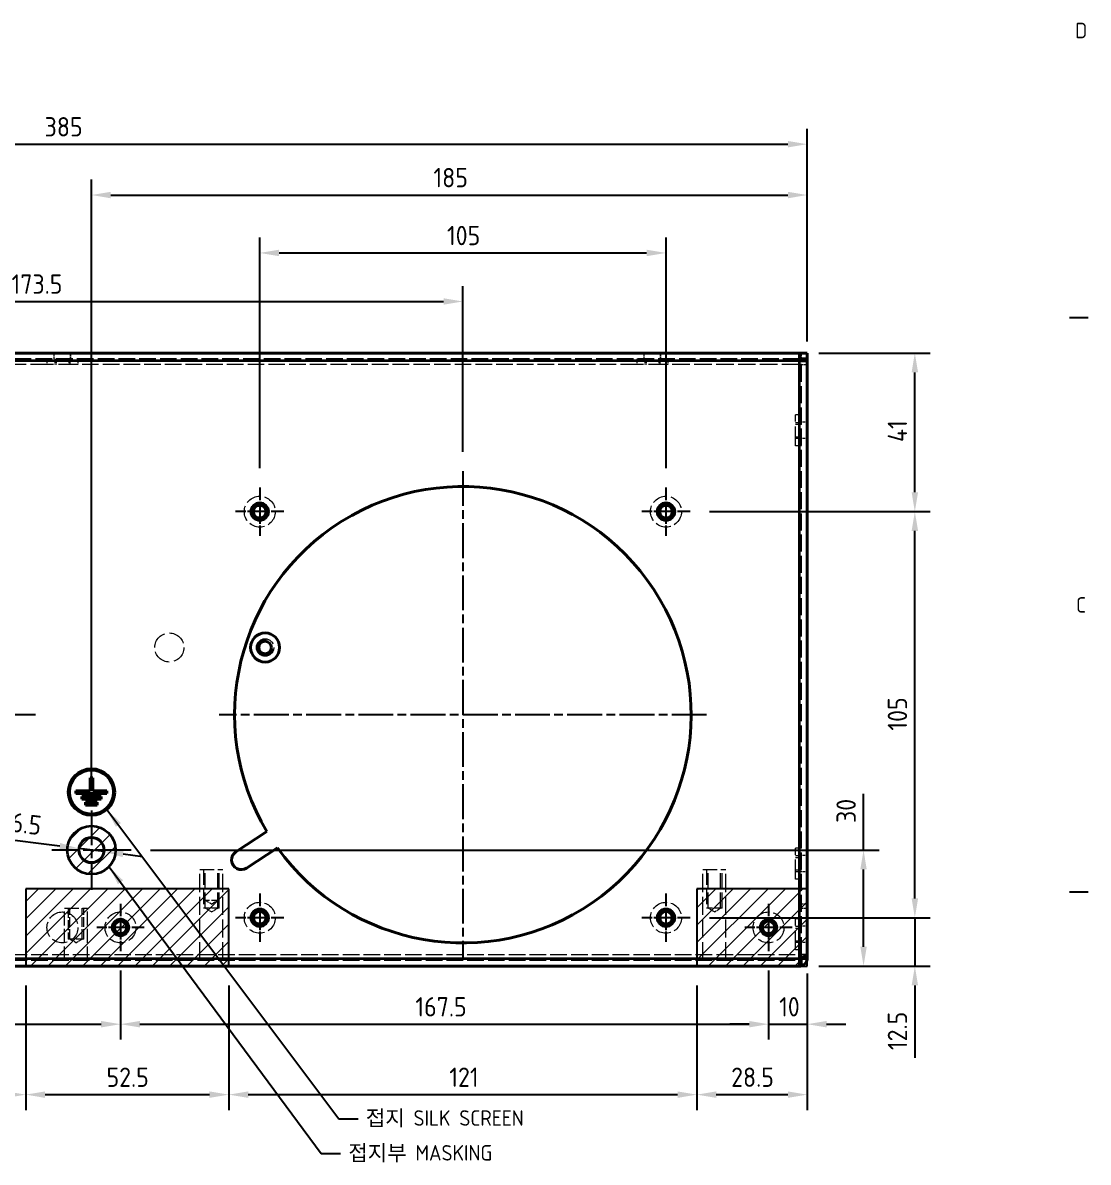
# Model space of a CAD drawing. Header units: millimetres. Extents: x 0 to 1682, y 0 to 1188.
# Drawn here: x 1371.4 to 1646.8, y 227.1 to 521.7 of the extents above; entities that cross this region are included whole.
import ezdxf

# ---------------------------------------------------------------- set-up
doc = ezdxf.new("R2010")
doc.units = ezdxf.units.MM
doc.header["$LTSCALE"] = 2
doc.linetypes.add('CHAIN', pattern=[0.3543, 0.2362, -0.0295, 0.0591, -0.0295])
doc.linetypes.add('DASHED', pattern=[0.2067, 0.1654, -0.0413])
doc.layers.get('0').update_dxf_attribs({"color": 3, "lineweight": 25})
for name, color, linetype, lineweight in [('가려진 것(ISO)', 2, 'DASHED', 18), ('가려진 좁은 것(ISO)', 2, 'DASHED', 18), ('가시적인 것(ISO)', 3, 'Continuous', 40), ('가시적인 좁은 것(ISO)', 3, 'Continuous', 35), ('경계(ISO)', 7, 'Continuous', 25), ('기호(ISO)', 5, 'Continuous', 25), ('스케치 형상(ISO)', 3, 'Continuous', 25), ('중심 표식(ISO)', 1, 'Continuous', 25), ('치수(ISO)', 2, 'Continuous', 25), ('해치(ISO)', 7, 'Continuous', 18)]:
    doc.layers.add(name, color=color, linetype=linetype, lineweight=lineweight)
doc.styles.add('문자 텍스트_PSTEK_POSCO', font='isocp.shx')
doc.styles.add('치수 텍스트_PSTEK_POSCO', font='isocp.shx')
doc.dimstyles.new('치수_PSTEK_POSCO', dxfattribs={"dimscale": 2, "dimtxt": 2.5, "dimasz": 2.5, "dimexe": 2, "dimexo": 2.5, "dimgap": 1, "dimtad": 1, "dimrnd": 1e-08, "dimdsep": 46, "dimtxsty": '치수 텍스트_PSTEK_POSCO', "dimcen": 0.09, "dimdle": 10, "dimclrd": 7, "dimclre": 7, "dimclrt": 2, "dimadec": 1, "dimazin": 2, "dimtfac": 1, "dimtmove": 0, "dimatfit": 3, "dimfxl": 0, "dimtolj": 1, "dimlwd": -1, "dimlwe": -1, "dimarcsym": 0})
doc.dimstyles.new('치수_PSTEK_POSCO$7', dxfattribs={"dimscale": 2, "dimtxt": 2.5, "dimasz": 2.5, "dimexe": 2, "dimexo": 2.5, "dimgap": 1, "dimtad": 1, "dimrnd": 1e-08, "dimdsep": 46, "dimtxsty": '치수 텍스트_PSTEK_POSCO', "dimcen": 0.09, "dimdle": 10, "dimclrd": 7, "dimclre": 7, "dimclrt": 2, "dimadec": 1, "dimazin": 2, "dimtfac": 1, "dimtmove": 0, "dimatfit": 3, "dimfxl": 0, "dimtolj": 1, "dimlwd": -1, "dimlwe": -1, "dimarcsym": 0})
pattern_1 = [(45, (0, 0), (-2.245064, 2.245064), [])]

# ---------------------------------------------------------------- blocks, each defined once
blk = doc.blocks.new('경계 Default Border')
at = {"layer": '경계(ISO)'}
for p, q in [((821, 222.75), (823.4, 222.75)), ((821, 148.5), (823.4, 148.5))]:
    blk.add_line(p, q, dxfattribs=at)
at = {"layer": '경계(ISO)', "color": 2, "char_height": 2, "attachment_point": 7, "style": '문자 텍스트_PSTEK_POSCO'}
for s, insert in [('D', (821.72, 258.86)), ('C', (821.83, 184.61))]:
    blk.add_mtext(s, dxfattribs=dict(at, insert=insert))
blk = doc.blocks.new('*D70')
at = {"layer": 'Defpoints', "color": 0}
for p in [(1199.17, 281.73), (1396.67, 281.73), (1396.67, 262.81)]:
    blk.add_point(p, dxfattribs=at)
at = {"layer": '치수(ISO)', "color": 7}
for p, q in [((1199.17, 276.73), (1199.17, 258.81)), ((1396.67, 276.73), (1396.67, 258.81)), ((1204.17, 262.81), (1391.67, 262.81))]:
    blk.add_line(p, q, dxfattribs=at)
for points in [[(1204.17, 263.64), (1204.17, 261.98), (1199.17, 262.81)], [(1391.67, 263.64), (1391.67, 261.98), (1396.67, 262.81)]]:
    blk.add_solid(points, dxfattribs=at)
at = {"layer": '치수(ISO)', "color": 2, "insert": (1283.8, 267.31), "char_height": 5, "attachment_point": 4, "style": '치수 텍스트_PSTEK_POSCO'}
blk.add_mtext('\\A1;197.5', dxfattribs=at)
blk = doc.blocks.new('*D71')
at = {"layer": 'Defpoints', "color": 0}
for p in [(1396.67, 281.73), (1564.17, 281.73), (1564.17, 262.81)]:
    blk.add_point(p, dxfattribs=at)
at = {"layer": '치수(ISO)', "color": 7}
for p, q in [((1396.67, 276.73), (1396.67, 258.81)), ((1564.17, 276.73), (1564.17, 258.81)), ((1401.67, 262.81), (1559.17, 262.81))]:
    blk.add_line(p, q, dxfattribs=at)
for points in [[(1401.67, 263.64), (1401.67, 261.98), (1396.67, 262.81)], [(1559.17, 263.64), (1559.17, 261.98), (1564.17, 262.81)]]:
    blk.add_solid(points, dxfattribs=at)
at = {"layer": '치수(ISO)', "color": 2, "insert": (1472.9, 267.31), "char_height": 5, "attachment_point": 4, "style": '치수 텍스트_PSTEK_POSCO'}
blk.add_mtext('\\A1;167.5', dxfattribs=at)
blk = doc.blocks.new('*D72')
at = {"layer": 'Defpoints', "color": 0}
for p in [(1564.17, 281.73), (1574.17, 280.89), (1574.17, 262.81)]:
    blk.add_point(p, dxfattribs=at)
at = {"layer": '치수(ISO)', "color": 7}
for p, q in [((1564.17, 276.73), (1564.17, 258.81)), ((1574.17, 275.89), (1574.17, 258.81)), ((1559.17, 262.81), (1554.17, 262.81)), ((1564.17, 262.81), (1574.17, 262.81)), ((1579.17, 262.81), (1584.17, 262.81))]:
    blk.add_line(p, q, dxfattribs=at)
for points in [[(1559.17, 263.64), (1559.17, 261.98), (1564.17, 262.81)], [(1579.17, 263.64), (1579.17, 261.98), (1574.17, 262.81)]]:
    blk.add_solid(points, dxfattribs=at)
at = {"layer": '치수(ISO)', "color": 2, "insert": (1566.91, 267.31), "char_height": 5, "attachment_point": 4, "style": '치수 텍스트_PSTEK_POSCO'}
blk.add_mtext('\\A1;10', dxfattribs=at)
blk = doc.blocks.new('*D79')
at = {"layer": 'Defpoints', "color": 0}
for p in [(1543.92, 290.33), (1601.99, 290.33), (1572.17, 277.83)]:
    blk.add_point(p, dxfattribs=at)
at = {"layer": '치수(ISO)', "color": 7}
for p, q in [((1601.99, 295.33), (1601.99, 300.33)), ((1548.92, 290.33), (1605.99, 290.33)), ((1601.99, 290.33), (1601.99, 277.83)), ((1577.17, 277.83), (1605.99, 277.83)), ((1601.99, 272.83), (1601.99, 254.12))]:
    blk.add_line(p, q, dxfattribs=at)
for points in [[(1601.16, 295.33), (1602.83, 295.33), (1601.99, 290.33)], [(1601.16, 272.83), (1602.83, 272.83), (1601.99, 277.83)]]:
    blk.add_solid(points, dxfattribs=at)
at = {"layer": '치수(ISO)', "color": 2, "insert": (1597.49, 256.12), "char_height": 5, "attachment_point": 4, "rotation": 90, "style": '치수 텍스트_PSTEK_POSCO'}
blk.add_mtext('\\A1;12.5', dxfattribs=at)
blk = doc.blocks.new('*D80')
at = {"layer": 'Defpoints', "color": 0}
for p in [(1543.92, 395.33), (1601.99, 395.33), (1543.92, 290.33)]:
    blk.add_point(p, dxfattribs=at)
at = {"layer": '치수(ISO)', "color": 7}
for p, q in [((1548.92, 395.33), (1605.99, 395.33)), ((1601.99, 295.33), (1601.99, 390.33)), ((1548.92, 290.33), (1605.99, 290.33))]:
    blk.add_line(p, q, dxfattribs=at)
for points in [[(1601.16, 390.33), (1602.83, 390.33), (1601.99, 395.33)], [(1601.16, 295.33), (1602.83, 295.33), (1601.99, 290.33)]]:
    blk.add_solid(points, dxfattribs=at)
at = {"layer": '치수(ISO)', "color": 2, "insert": (1597.49, 338.72), "char_height": 5, "attachment_point": 4, "rotation": 90, "style": '치수 텍스트_PSTEK_POSCO'}
blk.add_mtext('\\A1;105', dxfattribs=at)
blk = doc.blocks.new('*D81')
at = {"layer": 'Defpoints', "color": 0}
for p in [(1572.17, 436.33), (1601.99, 436.33), (1543.92, 395.33)]:
    blk.add_point(p, dxfattribs=at)
at = {"layer": '치수(ISO)', "color": 7}
for p, q in [((1577.17, 436.33), (1605.99, 436.33)), ((1601.99, 400.33), (1601.99, 431.33)), ((1548.92, 395.33), (1605.99, 395.33))]:
    blk.add_line(p, q, dxfattribs=at)
for points in [[(1601.16, 431.33), (1602.83, 431.33), (1601.99, 436.33)], [(1601.16, 400.33), (1602.83, 400.33), (1601.99, 395.33)]]:
    blk.add_solid(points, dxfattribs=at)
at = {"layer": '치수(ISO)', "color": 2, "insert": (1597.49, 413.33), "char_height": 5, "attachment_point": 4, "rotation": 90, "style": '치수 텍스트_PSTEK_POSCO'}
blk.add_mtext('\\A1;41', dxfattribs=at)
blk = doc.blocks.new('*D85')
at = {"layer": 'Defpoints', "color": 0}
for p in [(1537.67, 462.21), (1432.67, 401.58), (1537.67, 401.58)]:
    blk.add_point(p, dxfattribs=at)
at = {"layer": '치수(ISO)', "color": 7}
for p, q in [((1432.67, 406.58), (1432.67, 466.21)), ((1537.67, 406.58), (1537.67, 466.21)), ((1437.67, 462.21), (1532.67, 462.21))]:
    blk.add_line(p, q, dxfattribs=at)
for points in [[(1437.67, 463.04), (1437.67, 461.37), (1432.67, 462.21)], [(1532.67, 463.04), (1532.67, 461.37), (1537.67, 462.21)]]:
    blk.add_solid(points, dxfattribs=at)
at = {"layer": '치수(ISO)', "color": 2, "insert": (1481.06, 466.71), "char_height": 5, "attachment_point": 4, "style": '치수 텍스트_PSTEK_POSCO'}
blk.add_mtext('\\A1;105', dxfattribs=at)
blk = doc.blocks.new('*D87')
at = {"layer": 'Defpoints', "color": 0}
for p in [(1399.42, 307.83), (1588.73, 307.83), (1572.17, 277.83)]:
    blk.add_point(p, dxfattribs=at)
at = {"layer": '치수(ISO)', "color": 7}
for p, q in [((1588.73, 307.83), (1588.73, 322.33)), ((1404.42, 307.83), (1592.73, 307.83)), ((1588.73, 282.83), (1588.73, 302.83)), ((1577.17, 277.83), (1592.73, 277.83))]:
    blk.add_line(p, q, dxfattribs=at)
for points in [[(1587.9, 302.83), (1589.56, 302.83), (1588.73, 307.83)], [(1587.9, 282.83), (1589.56, 282.83), (1588.73, 277.83)]]:
    blk.add_solid(points, dxfattribs=at)
at = {"layer": '치수(ISO)', "color": 2, "insert": (1584.23, 314.83), "char_height": 5, "attachment_point": 4, "rotation": 90, "style": '치수 텍스트_PSTEK_POSCO'}
blk.add_mtext('\\A1;30', dxfattribs=at)
blk = doc.blocks.new('*D88')
at = {"layer": 'Defpoints', "color": 0}
for p in [(1385.94, 308.22), (1392.39, 307.43)]:
    blk.add_point(p, dxfattribs=at)
at = {"layer": '치수(ISO)', "color": 7}
for p, q in [((1380.98, 308.83), (1360.43, 311.37)), ((1392.39, 307.43), (1385.94, 308.22)), ((1397.35, 306.82), (1402.32, 306.2))]:
    blk.add_line(p, q, dxfattribs=at)
for points in [[(1381.08, 309.66), (1380.88, 308.01), (1385.94, 308.22)], [(1397.46, 307.64), (1397.25, 305.99), (1392.39, 307.43)]]:
    blk.add_solid(points, dxfattribs=at)
at = {"layer": '치수(ISO)', "color": 2, "insert": (1362.96, 315.59), "char_height": 5, "attachment_point": 4, "rotation": 352.9751, "style": '치수 텍스트_PSTEK_POSCO'}
blk.add_mtext('\\A1;∅6.5', dxfattribs=at)
blk = doc.blocks.new('*D89')
at = {"layer": 'Defpoints', "color": 0}
for p in [(1574.17, 477.18), (1574.17, 434.33), (1389.17, 318.08)]:
    blk.add_point(p, dxfattribs=at)
at = {"layer": '치수(ISO)', "color": 7}
for p, q in [((1389.17, 323.08), (1389.17, 481.18)), ((1574.17, 439.33), (1574.17, 481.18)), ((1394.17, 477.18), (1569.17, 477.18))]:
    blk.add_line(p, q, dxfattribs=at)
for points in [[(1394.17, 478.01), (1394.17, 476.34), (1389.17, 477.18)], [(1569.17, 478.01), (1569.17, 476.34), (1574.17, 477.18)]]:
    blk.add_solid(points, dxfattribs=at)
at = {"layer": '치수(ISO)', "color": 2, "insert": (1477.56, 481.68), "char_height": 5, "attachment_point": 4, "style": '치수 텍스트_PSTEK_POSCO'}
blk.add_mtext('\\A1;185', dxfattribs=at)
blk = doc.blocks.new('*D91')
at = {"layer": 'Defpoints', "color": 0}
for p in [(1485.17, 449.66), (1311.67, 405.83), (1485.17, 405.83)]:
    blk.add_point(p, dxfattribs=at)
at = {"layer": '치수(ISO)', "color": 7}
for p, q in [((1311.67, 410.83), (1311.67, 453.66)), ((1485.17, 410.83), (1485.17, 453.66)), ((1316.67, 449.66), (1480.17, 449.66))]:
    blk.add_line(p, q, dxfattribs=at)
for points in [[(1316.67, 450.49), (1316.67, 448.83), (1311.67, 449.66)], [(1480.17, 450.49), (1480.17, 448.83), (1485.17, 449.66)]]:
    blk.add_solid(points, dxfattribs=at)
at = {"layer": '치수(ISO)', "color": 2, "insert": (1368.52, 454.16), "char_height": 5, "attachment_point": 4, "style": '치수 텍스트_PSTEK_POSCO'}
blk.add_mtext('\\A1;173.5', dxfattribs=at)
blk = doc.blocks.new('*D93')
at = {"layer": 'Defpoints', "color": 0}
for p in [(1251.17, 277.83), (1372.17, 277.83), (1372.17, 244.6)]:
    blk.add_point(p, dxfattribs=at)
at = {"layer": '치수(ISO)', "color": 7}
for p, q in [((1251.17, 272.83), (1251.17, 240.6)), ((1372.17, 272.83), (1372.17, 240.6)), ((1256.17, 244.6), (1367.17, 244.6))]:
    blk.add_line(p, q, dxfattribs=at)
for points in [[(1256.17, 245.43), (1256.17, 243.76), (1251.17, 244.6)], [(1367.17, 245.43), (1367.17, 243.76), (1372.17, 244.6)]]:
    blk.add_solid(points, dxfattribs=at)
at = {"layer": '치수(ISO)', "color": 2, "insert": (1308.17, 249.1), "char_height": 5, "attachment_point": 4, "style": '치수 텍스트_PSTEK_POSCO'}
blk.add_mtext('\\A1;121', dxfattribs=at)
blk = doc.blocks.new('*D94')
at = {"layer": 'Defpoints', "color": 0}
for p in [(1372.17, 277.83), (1424.67, 277.83), (1424.67, 244.6)]:
    blk.add_point(p, dxfattribs=at)
at = {"layer": '치수(ISO)', "color": 7}
for p, q in [((1372.17, 272.83), (1372.17, 240.6)), ((1424.67, 272.83), (1424.67, 240.6)), ((1377.17, 244.6), (1419.67, 244.6))]:
    blk.add_line(p, q, dxfattribs=at)
for points in [[(1377.17, 245.43), (1377.17, 243.76), (1372.17, 244.6)], [(1419.67, 245.43), (1419.67, 243.76), (1424.67, 244.6)]]:
    blk.add_solid(points, dxfattribs=at)
at = {"layer": '치수(ISO)', "color": 2, "insert": (1393.06, 249.1), "char_height": 5, "attachment_point": 4, "style": '치수 텍스트_PSTEK_POSCO'}
blk.add_mtext('\\A1;52.5', dxfattribs=at)
blk = doc.blocks.new('*D95')
at = {"layer": 'Defpoints', "color": 0}
for p in [(1424.67, 277.83), (1545.67, 277.83), (1545.67, 244.6)]:
    blk.add_point(p, dxfattribs=at)
at = {"layer": '치수(ISO)', "color": 7}
for p, q in [((1424.67, 272.83), (1424.67, 240.6)), ((1545.67, 272.83), (1545.67, 240.6)), ((1429.67, 244.6), (1540.67, 244.6))]:
    blk.add_line(p, q, dxfattribs=at)
for points in [[(1429.67, 245.43), (1429.67, 243.76), (1424.67, 244.6)], [(1540.67, 245.43), (1540.67, 243.76), (1545.67, 244.6)]]:
    blk.add_solid(points, dxfattribs=at)
at = {"layer": '치수(ISO)', "color": 2, "insert": (1481.67, 249.1), "char_height": 5, "attachment_point": 4, "style": '치수 텍스트_PSTEK_POSCO'}
blk.add_mtext('\\A1;121', dxfattribs=at)
blk = doc.blocks.new('*D96')
at = {"layer": 'Defpoints', "color": 0}
for p in [(1545.67, 277.83), (1574.17, 277.83), (1574.17, 244.6)]:
    blk.add_point(p, dxfattribs=at)
at = {"layer": '치수(ISO)', "color": 7}
for p, q in [((1545.67, 272.83), (1545.67, 240.6)), ((1574.17, 272.83), (1574.17, 240.6)), ((1550.67, 244.6), (1569.17, 244.6))]:
    blk.add_line(p, q, dxfattribs=at)
for points in [[(1550.67, 245.43), (1550.67, 243.76), (1545.67, 244.6)], [(1569.17, 245.43), (1569.17, 243.76), (1574.17, 244.6)]]:
    blk.add_solid(points, dxfattribs=at)
at = {"layer": '치수(ISO)', "color": 2, "insert": (1554.5, 249.1), "char_height": 5, "attachment_point": 4, "style": '치수 텍스트_PSTEK_POSCO'}
blk.add_mtext('\\A1;28.5', dxfattribs=at)
blk = doc.blocks.new('*D104')
at = {"layer": 'Defpoints', "color": 0}
for p in [(1574.17, 490.32), (1189.17, 436.33), (1574.17, 436.33)]:
    blk.add_point(p, dxfattribs=at)
at = {"layer": '치수(ISO)', "color": 7}
for p, q in [((1189.17, 441.33), (1189.17, 494.32)), ((1574.17, 441.33), (1574.17, 494.32)), ((1194.17, 490.32), (1569.17, 490.32))]:
    blk.add_line(p, q, dxfattribs=at)
for points in [[(1194.17, 491.15), (1194.17, 489.49), (1189.17, 490.32)], [(1569.17, 491.15), (1569.17, 489.49), (1574.17, 490.32)]]:
    blk.add_solid(points, dxfattribs=at)
at = {"layer": '치수(ISO)', "color": 2, "insert": (1377.06, 494.82), "char_height": 5, "attachment_point": 4, "style": '치수 텍스트_PSTEK_POSCO'}
blk.add_mtext('\\A1;385', dxfattribs=at)

msp = doc.modelspace()

# ---------------------------------------------------------------- hatches: boundary and pattern name
at = {"layer": '해치(ISO)'}
h = msp.add_hatch(dxfattribs=at)
h.set_pattern_fill('ANSI31', color=1, scale=25.4, style=0)
h.set_pattern_definition(pattern_1)
edge = h.paths.add_edge_path()
edge.add_arc((1389.1661, 307.8251), 6.25, 0, 360)
h = msp.add_hatch(dxfattribs=at)
h.set_pattern_fill('ANSI31', color=1, scale=25.4, style=0)
h.set_pattern_definition(pattern_1)
h.paths.add_polyline_path([(1372.1661, 277.8251), (1424.6661, 277.8251), (1424.6661, 297.8251), (1372.1661, 297.8251)])
h = msp.add_hatch(dxfattribs=at)
h.set_pattern_fill('ANSI31', color=1, scale=25.4, style=0)
h.set_pattern_definition(pattern_1)
h.paths.add_polyline_path([(1545.6661, 277.8251), (1574.1661, 277.8251), (1574.1661, 297.8251), (1545.6661, 297.8251)])

# ---------------------------------------------------------------- linework, layer by layer
at = {"layer": '가려진 것(ISO)', "ltscale": 1.428422}
for p, q in [((1379.5161, 434.8251), (1379.5161, 436.3251)), ((1379.5661, 434.8251), (1379.5661, 436.3251)), ((1383.7661, 434.8251), (1383.7661, 436.3251)), ((1383.8161, 434.8251), (1383.8161, 436.3251)), ((1532.0161, 434.8251), (1532.0161, 436.3251)), ((1532.0661, 434.8251), (1532.0661, 436.3251)), ((1536.2661, 434.8251), (1536.2661, 436.3251)), ((1536.3161, 434.8251), (1536.3161, 436.3251)), ((1572.6661, 434.8251), (1572.6661, 436.3251)), ((1377.6661, 434.8251), (1377.6661, 433.3251)), ((1379.6661, 434.8251), (1379.6661, 433.3251)), ((1380.0451, 434.8251), (1380.0451, 433.3251)), ((1383.2871, 434.8251), (1383.2871, 433.3251)), ((1383.6661, 433.3251), (1383.6661, 434.8251)), ((1385.6661, 434.8251), (1385.6661, 433.3251)), ((1530.1661, 434.8251), (1530.1661, 433.3251)), ((1532.1661, 434.8251), (1532.1661, 433.3251)), ((1532.5451, 434.8251), (1532.5451, 433.3251)), ((1535.7871, 434.8251), (1535.7871, 433.3251)), ((1536.1661, 433.3251), (1536.1661, 434.8251)), ((1538.1661, 434.8251), (1538.1661, 433.3251)), ((1572.6661, 433.3251), (1574.1661, 433.3251)), ((1572.6661, 420.3251), (1571.1661, 420.3251)), ((1572.6661, 418.3251), (1571.1661, 418.3251)), ((1574.1661, 418.4251), (1572.6661, 418.4251)), ((1571.1661, 417.9461), (1572.6661, 417.9461)), ((1571.1661, 414.7041), (1572.6661, 414.7041)), ((1571.1661, 414.3251), (1572.6661, 414.3251)), ((1574.1661, 414.2251), (1572.6661, 414.2251)), ((1572.6661, 412.3251), (1571.1661, 412.3251)), ((1572.6661, 308.3251), (1571.1661, 308.3251)), ((1574.1661, 306.4251), (1572.6661, 306.4251)), ((1572.6661, 306.3251), (1571.1661, 306.3251)), ((1571.1661, 305.9461), (1572.6661, 305.9461)), ((1571.1661, 302.7041), (1572.6661, 302.7041)), ((1571.1661, 302.3251), (1572.6661, 302.3251)), ((1574.1661, 302.2251), (1572.6661, 302.2251)), ((1572.6661, 300.3251), (1571.1661, 300.3251)), ((1572.6661, 293.8858), (1574.1661, 293.8858)), ((1572.6661, 292.8251), (1574.1661, 292.8251)), ((1572.6661, 290.0251), (1571.1661, 290.0251)), ((1572.6661, 288.0251), (1571.1661, 288.0251)), ((1571.1661, 287.6461), (1572.6661, 287.6461)), ((1574.1661, 288.1251), (1572.6661, 288.1251)), ((1571.1661, 284.4041), (1572.6661, 284.4041)), ((1571.1661, 284.0251), (1572.6661, 284.0251)), ((1574.1661, 283.9251), (1572.6661, 283.9251)), ((1572.6661, 282.0251), (1571.1661, 282.0251))]:
    msp.add_line(p, q, dxfattribs=at)
at = {"layer": '가려진 것(ISO)', "ltscale": 12.980641}
for p, q in [((1572.1661, 434.8251), (1191.1661, 434.8251)), ((1191.1661, 279.3251), (1572.1661, 279.3251))]:
    msp.add_line(p, q, dxfattribs=at)
at = {"layer": '가려진 것(ISO)', "ltscale": 15.198803}
for p, q in [((1385.6661, 433.3251), (1377.6661, 433.3251)), ((1538.1661, 433.3251), (1530.1661, 433.3251)), ((1571.1661, 412.3251), (1571.1661, 420.3251)), ((1571.1661, 300.3251), (1571.1661, 308.3251)), ((1571.1661, 282.0251), (1571.1661, 290.0251))]:
    msp.add_line(p, q, dxfattribs=at)
at = {"layer": '가려진 것(ISO)', "ltscale": 0.747873}
msp.add_line((1572.6661, 433.3251), (1572.1661, 433.3251), dxfattribs=at)
at = {"layer": '가려진 것(ISO)', "ltscale": 13.25587}
msp.add_line((1572.6661, 280.8858), (1572.6661, 434.3251), dxfattribs=at)
at = {"layer": '가려진 것(ISO)', "ltscale": 11.209118}
for p, q in [((1417.2161, 302.8251), (1423.1161, 302.8251)), ((1547.2161, 302.8251), (1553.1161, 302.8251)), ((1382.2161, 292.8251), (1388.1161, 292.8251))]:
    msp.add_line(p, q, dxfattribs=at)
at = {"layer": '가려진 것(ISO)', "ltscale": 14.211417}
for p, q in [((1417.2161, 279.3251), (1417.2161, 302.8251)), ((1423.1161, 279.3251), (1423.1161, 302.8251)), ((1547.2161, 279.3251), (1547.2161, 302.8251)), ((1553.1161, 279.3251), (1553.1161, 302.8251))]:
    msp.add_line(p, q, dxfattribs=at)
at = {"layer": '가려진 것(ISO)', "ltscale": 12.094824}
for p, q in [((1418.1661, 302.8251), (1418.1661, 292.8251)), ((1418.5451, 292.8251), (1418.5451, 302.8251)), ((1421.7871, 292.8251), (1421.7871, 302.8251)), ((1422.1661, 292.8251), (1422.1661, 302.8251)), ((1548.1661, 302.8251), (1548.1661, 292.8251)), ((1548.5451, 292.8251), (1548.5451, 302.8251)), ((1551.7871, 292.8251), (1551.7871, 302.8251)), ((1552.1661, 292.8251), (1552.1661, 302.8251))]:
    msp.add_line(p, q, dxfattribs=at)
at = {"layer": '가려진 것(ISO)', "ltscale": 5.983681}
for p, q in [((1422.1661, 294.8251), (1418.1661, 294.8251)), ((1422.1661, 292.8251), (1418.1661, 292.8251)), ((1552.1661, 292.8251), (1548.1661, 292.8251)), ((1387.1661, 284.8251), (1383.1661, 284.8251))]:
    msp.add_line(p, q, dxfattribs=at)
at = {"layer": '가려진 것(ISO)', "ltscale": 1.800898}
for p, q in [((1420.1661, 293.8511), (1418.5451, 294.8251)), ((1420.1661, 293.8511), (1421.7871, 294.8251)), ((1420.1661, 291.8511), (1418.5451, 292.8251)), ((1420.1661, 291.8511), (1421.7871, 292.8251)), ((1550.1661, 291.8511), (1548.5451, 292.8251)), ((1550.1661, 291.8511), (1551.7871, 292.8251)), ((1385.1661, 283.8511), (1383.5451, 284.8251)), ((1385.1661, 283.8511), (1386.7871, 284.8251))]:
    msp.add_line(p, q, dxfattribs=at)
at = {"layer": '가려진 것(ISO)', "ltscale": 10.885341}
for p, q in [((1382.2161, 279.3251), (1382.2161, 292.8251)), ((1388.1161, 279.3251), (1388.1161, 292.8251))]:
    msp.add_line(p, q, dxfattribs=at)
at = {"layer": '가려진 것(ISO)', "ltscale": 7.618686}
for p, q in [((1383.1661, 292.8251), (1383.1661, 284.8251)), ((1383.5451, 284.8251), (1383.5451, 292.8251)), ((1386.7871, 284.8251), (1386.7871, 292.8251)), ((1387.1661, 284.8251), (1387.1661, 292.8251))]:
    msp.add_line(p, q, dxfattribs=at)
at = {"layer": '가려진 것(ISO)', "ltscale": 1.198629}
msp.add_line((1572.6661, 279.9957), (1572.6661, 280.8858), dxfattribs=at)
at = {"layer": '가려진 것(ISO)', "ltscale": 0.166787}
msp.add_line((1572.6661, 280.8858), (1572.8413, 280.8858), dxfattribs=at)
at = {"layer": '가려진 것(ISO)', "ltscale": 1.261536}
msp.add_line((1572.8413, 280.8858), (1574.1661, 280.8858), dxfattribs=at)
at = {"layer": '가려진 것(ISO)', "ltscale": 12.159042}
for centre in [(1432.6661, 395.3251), (1537.6661, 395.3251), (1381.6661, 287.8251), (1396.6661, 287.8251), (1432.6661, 290.3251), (1537.6661, 290.3251), (1564.1661, 287.8251)]:
    msp.add_circle(centre, 4, dxfattribs=at)
at = {"layer": '가려진 것(ISO)', "ltscale": 14.248878}
msp.add_circle((1409.2917, 360.1995), 3.75, dxfattribs=at)
at = {"layer": '가려진 것(ISO)', "ltscale": 11.399102}
msp.add_circle((1434.0404, 360.1995), 2.25, dxfattribs=at)
at = {"layer": '가려진 것(ISO)', "ltscale": 2.326926}
msp.add_arc((1564.1661, 287.8251), 2, 280, 350, dxfattribs=at)
at = {"layer": '가려진 것(ISO)', "ltscale": 0.744374}
msp.add_open_spline([(1572.1661, 280.8251), (1572.4279, 280.8453), (1572.6661, 280.8655), (1572.6661, 280.8858)], degree=3, dxfattribs=at)
at = {"layer": '가려진 것(ISO)', "ltscale": 2.98666}
msp.add_open_spline([(1572.1661, 280.8251), (1572.951, 280.8403), (1573.7125, 280.8554), (1574.0133, 280.8706), (1574.1138, 280.8756), (1574.1661, 280.8807), (1574.1661, 280.8858)], degree=3, knots=[0, 0, 0, 0, 1.17745307, 1.17745307, 1.17745307, 1.57079633, 1.57079633, 1.57079633, 1.57079633], dxfattribs=at)
at = {"layer": '가려진 것(ISO)', "ltscale": 1.253394}
msp.add_open_spline([(1572.1661, 279.8251), (1572.4279, 280.1787), (1572.6661, 280.5322), (1572.6661, 280.8858)], degree=3, dxfattribs=at)
at = {"layer": '가려진 좁은 것(ISO)', "ltscale": 12.945941}
for p, q in [((1377.6661, 433.3251), (1233.1661, 433.3251)), ((1530.1661, 433.3251), (1385.6661, 433.3251))]:
    msp.add_line(p, q, dxfattribs=at)
at = {"layer": '가려진 좁은 것(ISO)', "ltscale": 13.707466}
msp.add_line((1572.1661, 433.3251), (1538.1661, 433.3251), dxfattribs=at)
at = {"layer": '가려진 좁은 것(ISO)', "ltscale": 12.980641}
msp.add_line((1191.1661, 280.8251), (1572.1661, 280.8251), dxfattribs=at)
at = {"layer": '가시적인 것(ISO)'}
for p, q in [((1191.1661, 436.3251), (1572.1661, 436.3251)), ((1572.1661, 436.3251), (1574.1661, 436.3251)), ((1572.1661, 436.2616), (1572.1661, 436.3251)), ((1572.1661, 434.3251), (1572.1661, 436.2616)), ((1574.1661, 434.8251), (1574.1661, 436.3251)), ((1572.1661, 434.8251), (1574.1661, 434.8251)), ((1572.1661, 434.3251), (1574.1661, 434.3251)), ((1572.6661, 434.7251), (1572.6661, 434.8251)), ((1572.6661, 434.7251), (1574.1661, 434.7251)), ((1572.6661, 434.3251), (1572.6661, 434.7251)), ((1574.1661, 434.7251), (1574.1661, 434.8251)), ((1574.1661, 434.7251), (1574.1661, 434.3251)), ((1574.1661, 434.3251), (1574.1661, 280.8858)), ((1389.5161, 326.4751), (1388.8161, 326.4751)), ((1388.8161, 326.4751), (1388.8161, 323.1751)), ((1389.5161, 323.1751), (1389.5161, 326.4751)), ((1388.8161, 323.1751), (1385.1661, 323.1751)), ((1385.1661, 323.1751), (1385.1661, 322.4751)), ((1385.1661, 322.4751), (1393.1661, 322.4751)), ((1391.6661, 321.6751), (1386.6661, 321.6751)), ((1386.6661, 321.6751), (1386.6661, 320.9751)), ((1393.1661, 323.1751), (1389.5161, 323.1751)), ((1391.6661, 320.9751), (1391.6661, 321.6751)), ((1393.1661, 322.4751), (1393.1661, 323.1751)), ((1386.6661, 320.9751), (1391.6661, 320.9751)), ((1390.6661, 320.1751), (1387.6661, 320.1751)), ((1387.6661, 320.1751), (1387.6661, 319.4751)), ((1387.6661, 319.4751), (1390.6661, 319.4751)), ((1390.6661, 319.4751), (1390.6661, 320.1751)), ((1426.5097, 307.3577), (1434.4988, 312.5956)), ((1437.2402, 308.4141), (1429.2512, 303.1763)), ((1572.6661, 279.8251), (1572.6661, 279.9957)), ((1574.1661, 279.8251), (1574.1661, 280.8858)), ((1572.1661, 277.8251), (1191.1661, 277.8251)), ((1572.1661, 279.8251), (1572.1661, 277.8251)), ((1572.6661, 279.8251), (1572.8413, 279.8251)), ((1572.8413, 279.8251), (1574.1661, 279.8251))]:
    msp.add_line(p, q, dxfattribs=at)
for centre, radius in [((1432.6661, 395.3251), 2.25), ((1432.6661, 395.3251), 1.621), ((1537.6661, 395.3251), 2.25), ((1537.6661, 395.3251), 1.621), ((1434.0404, 360.1995), 3.75), ((1434.0404, 360.1995), 1.621), ((1389.1661, 322.8251), 6), ((1389.1661, 322.8251), 5.7), ((1389.1661, 307.8251), 3.25), ((1432.6661, 290.3251), 2.25), ((1432.6661, 290.3251), 1.621), ((1537.6661, 290.3251), 2.25), ((1537.6661, 290.3251), 1.621), ((1396.6661, 287.8251), 2.1), ((1396.6661, 287.8251), 1.621), ((1564.1661, 287.8251), 2.1), ((1564.1661, 287.8251), 1.621)]:
    msp.add_circle(centre, radius, dxfattribs=at)
for centre, radius, start, end in [((1485.1661, 342.8251), 59, 215.678514, 210.821486), ((1427.8805, 305.267), 2.5, 123.25, 303.25)]:
    msp.add_arc(centre, radius, start, end, dxfattribs=at)
for points, knots in [([(1574.1661, 280.8858), (1574.1661, 280.6207), (1573.6576, 280.3557), (1572.9326, 280.0907), (1572.6904, 280.0022), (1572.4283, 279.9136), (1572.1661, 279.8251)], [0, 0, 0, 0, 1.17745307, 1.17745307, 1.17745307, 1.57079633, 1.57079633, 1.57079633, 1.57079633]), ([(1572.6661, 277.8886), (1573.4238, 278.0843), (1574.0328, 278.7631), (1574.1453, 279.5376), (1574.1591, 279.6327), (1574.1661, 279.7289), (1574.1661, 279.8251)], [0.25268026, 0.25268026, 0.25268026, 0.25268026, 1.42653263, 1.42653263, 1.42653263, 1.57079633, 1.57079633, 1.57079633, 1.57079633])]:
    msp.add_open_spline(points, degree=3, knots=knots, dxfattribs=at)
for points in [[(1572.1661, 279.3251), (1572.4279, 279.3251), (1572.6661, 279.5633), (1572.6661, 279.8251)], [(1572.1661, 277.8251), (1572.3345, 277.8251), (1572.503, 277.8465), (1572.6661, 277.8886)]]:
    msp.add_open_spline(points, degree=3, dxfattribs=at)
at = {"layer": '가시적인 좁은 것(ISO)'}
for p, q in [((1572.1661, 434.3251), (1191.1661, 434.3251)), ((1572.1661, 279.8251), (1572.1661, 434.3251)), ((1191.1661, 279.8251), (1572.1661, 279.8251))]:
    msp.add_line(p, q, dxfattribs=at)
msp.add_circle((1389.1661, 307.8251), 6.25, dxfattribs=at)
for centre, start, end in [((1432.6661, 395.3251), 10, 280), ((1537.6661, 395.3251), 10, 280), ((1434.0404, 360.1995), 80, 350), ((1432.6661, 290.3251), 10, 280), ((1537.6661, 290.3251), 10, 280), ((1396.6661, 287.8251), 10, 280), ((1564.1661, 287.8251), 10, 280)]:
    msp.add_arc(centre, 2, start, end, dxfattribs=at)
msp.add_open_spline([(1572.6661, 277.8886), (1572.6661, 278.2102), (1572.6661, 278.5169), (1572.6661, 278.94), (1572.6661, 279.0816), (1572.6661, 279.3112), (1572.6661, 279.4029), (1572.6661, 279.6185), (1572.6661, 279.7209), (1572.6661, 279.8251)], degree=3, knots=[-0.195027498, -0.195027498, -0.195027498, -0.195027498, -0.130562265, -0.130562265, -0.088010783, -0.088010783, -0.052550245, -0.052550245, 0, 0, 0, 0], dxfattribs=at)
at = {"layer": '스케치 형상(ISO)'}
for p, q in [((1424.6661, 297.8251), (1372.1661, 297.8251)), ((1372.1661, 297.8251), (1372.1661, 277.8251)), ((1424.6661, 277.8251), (1424.6661, 297.8251)), ((1574.1661, 297.8251), (1545.6661, 297.8251)), ((1545.6661, 297.8251), (1545.6661, 277.8251)), ((1574.1661, 277.8251), (1574.1661, 297.8251)), ((1372.1661, 277.8251), (1424.6661, 277.8251)), ((1545.6661, 277.8251), (1574.1661, 277.8251))]:
    msp.add_line(p, q, dxfattribs=at)
at = {"layer": '중심 표식(ISO)', "linetype": 'CHAIN', "ltscale": 19.051651}
for p, q in [((1485.1661, 405.8251), (1485.1661, 279.8251)), ((1374.6661, 342.8251), (1248.6661, 342.8251)), ((1548.1661, 342.8251), (1422.1661, 342.8251)), ((1389.1661, 318.0751), (1389.1661, 297.5751)), ((1399.4161, 307.8251), (1378.9161, 307.8251))]:
    msp.add_line(p, q, dxfattribs=at)
at = {"layer": '중심 표식(ISO)', "linetype": 'CHAIN', "ltscale": 6.944946}
for p, q in [((1432.6661, 401.5751), (1432.6661, 389.0751)), ((1537.6661, 401.5751), (1537.6661, 389.0751)), ((1438.9161, 395.3251), (1426.4161, 395.3251)), ((1543.9161, 395.3251), (1531.4161, 395.3251)), ((1432.6661, 296.5751), (1432.6661, 284.0751)), ((1537.6661, 296.5751), (1537.6661, 284.0751)), ((1438.9161, 290.3251), (1426.4161, 290.3251)), ((1543.9161, 290.3251), (1531.4161, 290.3251))]:
    msp.add_line(p, q, dxfattribs=at)
at = {"layer": '중심 표식(ISO)', "linetype": 'CHAIN', "ltscale": 6.778265}
for p, q in [((1396.6661, 293.9251), (1396.6661, 281.7251)), ((1564.1661, 293.9251), (1564.1661, 281.7251)), ((1402.7661, 287.8251), (1390.5661, 287.8251)), ((1570.2661, 287.8251), (1558.0661, 287.8251))]:
    msp.add_line(p, q, dxfattribs=at)

# ---------------------------------------------------------------- block references
at = {"xscale": 2, "yscale": 2, "zscale": 2}
msp.add_blockref('경계 Default Border', (0, 0), dxfattribs=at)

# ---------------------------------------------------------------- texts
at = {"layer": '기호(ISO)', "color": 2, "char_height": 4, "attachment_point": 4, "style": '치수 텍스트_PSTEK_POSCO'}
for s, insert, width in [('{\\fSystem|b0|i0;\\H4.0000;접지\\fISOCP|b0|i0;\\H4.0000; SILK SCREEN}', (1460.0822, 238.3381), 45.747929), ('{\\fISOCP|b0|i0;\\H4.0000;접지부 MASKING}', (1455.5666, 229.3398), 43.856974)]:
    msp.add_mtext(s, dxfattribs=dict(at, insert=insert, width=width))

# ---------------------------------------------------------------- dimensions: what is measured, and where the dimension line sits
at = {"layer": '치수(ISO)', "color": 7}
for base, p1, p2, picture, middle in [((1574.1661, 490.3211), (1189.1661, 436.3251), (1574.1661, 436.3251), '*D104', (1381.6661, 490.3211)), ((1372.1661, 244.5954), (1251.1661, 277.8251), (1372.1661, 277.8251), '*D93', (1311.6661, 244.5954)), ((1545.6661, 244.5954), (1424.6661, 277.8251), (1545.6661, 277.8251), '*D95', (1485.1661, 244.5954))]:
    dim = msp.add_linear_dim(base=base, p1=p1, p2=p2, dimstyle='치수_PSTEK_POSCO', override={"dimdec": 2, "dimtp": 0, "dimtm": 0, "dimtdec": 2, "dimtofl": 0, "dimatfit": 1}, dxfattribs=at)
    dim.commit()
    dim.dimension.update_dxf_attribs({"geometry": picture, "text_midpoint": middle, "dimtype": 160})
for base, p1, p2, angle, override, picture, middle in [((1574.1661, 477.1776), (1389.1661, 318.0751), (1574.1661, 434.3251), 180, {"dimdec": 2, "dimtp": 0, "dimtm": 0, "dimtdec": 2, "dimtofl": 0, "dimatfit": 1}, '*D89', (1481.6661, 477.1776)), ((1537.6661, 462.2076), (1432.6661, 401.5751), (1537.6661, 401.5751), 180, {"dimdec": 2, "dimtp": 0, "dimtm": 0, "dimtdec": 2, "dimtofl": 0, "dimatfit": 1}, '*D85', (1485.1661, 462.2076)), ((1485.1661, 449.6592), (1311.6661, 405.8251), (1485.1661, 405.8251), 180, {"dimdec": 2, "dimtp": 0, "dimtm": 0, "dimtdec": 2, "dimtofl": 0, "dimatfit": 1}, '*D91', (1375.1216, 449.6592)), ((1601.9919, 436.3251), (1543.9161, 395.3251), (1572.1661, 436.3251), 90, {"dimdec": 2, "dimtp": 0, "dimtm": 0, "dimtdec": 2, "dimtofl": 0, "dimatfit": 1}, '*D81', (1601.9919, 415.8251)), ((1601.9919, 395.3251), (1543.9161, 290.3251), (1543.9161, 395.3251), 90, {"dimdec": 2, "dimtp": 0, "dimtm": 0, "dimtdec": 2, "dimtofl": 0, "dimatfit": 1}, '*D80', (1601.9919, 342.8251)), ((1588.7285, 307.8251), (1572.1661, 277.8251), (1399.4161, 307.8251), 90, {"dimdec": 2, "dimtp": 0, "dimtm": 0, "dimtdec": 2, "dimtofl": 0, "dimatfit": 2}, '*D87', (1588.7285, 317.5771)), ((1601.9919, 290.3251), (1572.1661, 277.8251), (1543.9161, 290.3251), 90, {"dimdec": 2, "dimtp": 0, "dimtm": 0, "dimtdec": 2, "dimtofl": 1, "dimatfit": 1}, '*D79', (1601.9919, 260.9715)), ((1396.6661, 262.8093), (1199.1661, 281.7251), (1396.6661, 281.7251), 180, {"dimdec": 2, "dimtp": 0, "dimtm": 0, "dimtdec": 2, "dimtofl": 0, "dimatfit": 1}, '*D70', (1290.4161, 262.8093)), ((1564.1661, 262.8093), (1396.6661, 281.7251), (1564.1661, 281.7251), 180, {"dimdec": 2, "dimtp": 0, "dimtm": 0, "dimtdec": 2, "dimtofl": 0, "dimatfit": 1}, '*D71', (1479.5003, 262.8093)), ((1574.1661, 262.8093), (1564.1661, 281.7251), (1574.1661, 280.8858), 180, {"dimdec": 2, "dimtp": 0, "dimtm": 0, "dimtdec": 2, "dimtofl": 1, "dimatfit": 1}, '*D72', (1569.1661, 262.8093)), ((1424.6661, 244.5954), (1372.1661, 277.8251), (1424.6661, 277.8251), 180, {"dimdec": 2, "dimtp": 0, "dimtm": 0, "dimtdec": 2, "dimtofl": 0, "dimatfit": 1}, '*D94', (1398.4161, 244.5954)), ((1574.1661, 244.5954), (1545.6661, 277.8251), (1574.1661, 277.8251), 180, {"dimdec": 2, "dimtp": 0, "dimtm": 0, "dimtdec": 2, "dimtofl": 0, "dimatfit": 1}, '*D96', (1559.9161, 244.5954))]:
    dim = msp.add_linear_dim(base=base, p1=p1, p2=p2, angle=angle, dimstyle='치수_PSTEK_POSCO', override=override, dxfattribs=at)
    dim.commit()
    dim.dimension.update_dxf_attribs({"geometry": picture, "text_midpoint": middle, "dimtype": 160})
dim = msp.add_diameter_dim_2p(p1=(1392.3917, 307.4276), p2=(1385.9405, 308.2226), dimstyle='치수_PSTEK_POSCO', override={"dimdec": 2, "dimlfac": 1, "dimtp": 0, "dimtm": 0, "dimtdec": 2, "dimatfit": 2}, dxfattribs=at)
dim.commit()
dim.dimension.update_dxf_attribs({"geometry": '*D88', "text_midpoint": (1368.2209, 310.4061), "dimtype": 163})

# ---------------------------------------------------------------- leaders
at = {"layer": '기호(ISO)', "color": 7, "annotation_type": 0, "has_hookline": 1, "hookline_direction": 0}
for points, text_width in [([(1393.1342, 318.3247), (1453.0822, 238.3381), (1458.0822, 238.3381)], 44.8098), ([(1393.702, 303.5253), (1448.5666, 229.3398), (1453.5666, 229.3398)], 40.4854)]:
    msp.add_leader(points, dimstyle='치수_PSTEK_POSCO$7', override={"dimtad": 0}, dxfattribs=dict(at, text_width=text_width))

doc.saveas('drawing.dxf')
